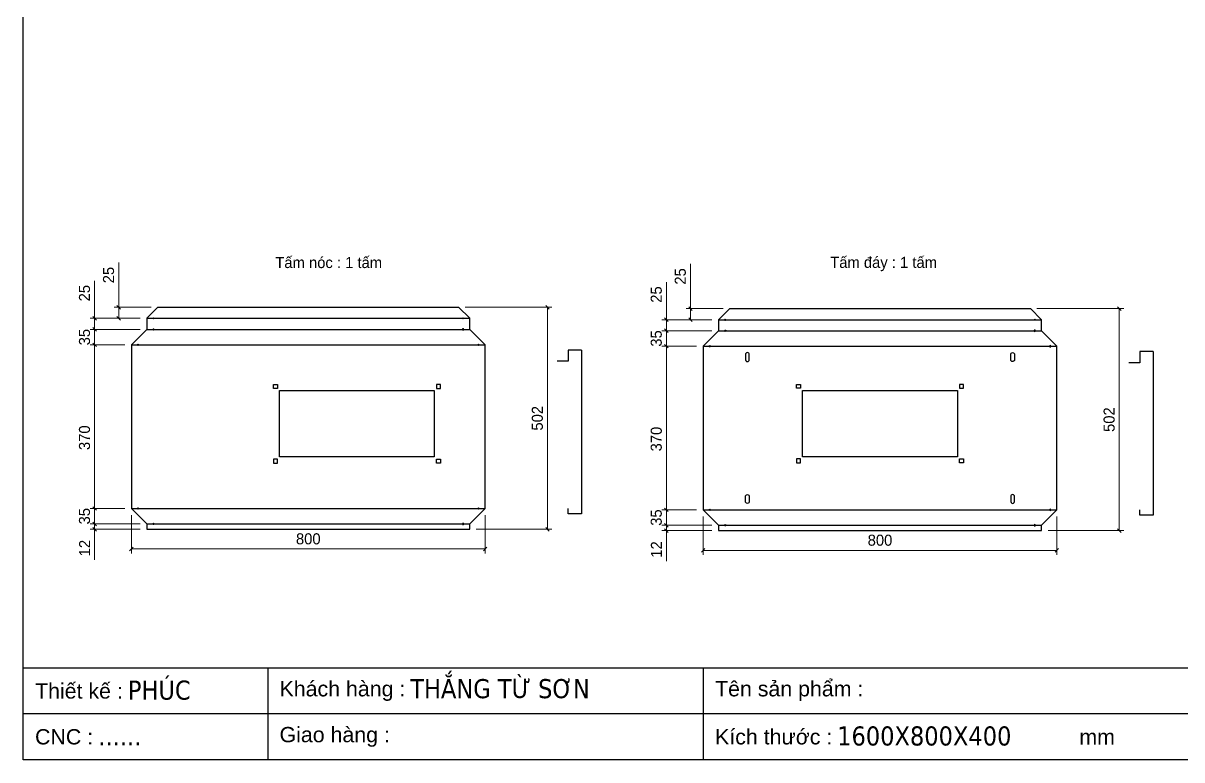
# Model space of a CAD drawing. Header units: millimetres. Extents: x 0 to 5132, y 0 to 3629.
# Drawn here: x 0 to 2620, y 0 to 1666 of the extents above; entities that cross this region are included whole.
import ezdxf
from ezdxf.enums import TextEntityAlignment as Align

# ---------------------------------------------------------------- set-up
doc = ezdxf.new("R2010")
doc.units = ezdxf.units.MM
doc.layers.add('CNC', color=7, linetype='Continuous')
doc.layers.add('DIM', color=253, linetype='Continuous')
doc.styles.add('Arial', font='arial.ttf')
doc.styles.add('Tahoma (Input Text)', font='tahoma.ttf')
doc.dimstyles.new('Dim-25', dxfattribs={"dimtxt": 25, "dimasz": 8, "dimexe": 10, "dimexo": 15, "dimgap": 10, "dimtad": 1, "dimdec": 0, "dimtxsty": 'Standard', "dimblk": 'OBLIQUE', "dimcen": 10, "dimclrd": 5, "dimclre": 5, "dimclrt": 3, "dimazin": 3, "dimtfac": 1, "dimtdec": 0, "dimtmove": 0, "dimatfit": 3, "dimldrblk": 'OBLIQUE', "dimlwd": 9, "dimlwe": 9})

# ---------------------------------------------------------------- blocks, each defined once
blk = doc.blocks.new('khungtenAsean2')
at = {"color": 7}
for p, q in [((2970, -1980), (0, -1980)), ((320, -1980), (320, -2100)), ((890, -1980), (890, -2100)), ((2020, -2040), (0, -2040))]:
    blk.add_line(p, q, dxfattribs=at)
blk.add_lwpolyline([(0, 0), (2970, 0), (2970, -2100), (0, -2100)], close=True, dxfattribs=at)
at = {"color": 2, "char_height": 20, "width": 917.634, "attachment_point": 4, "style": 'Arial'}
for s, insert in [('  Thiết kế :', (0, -2010)), ('  Khách hàng :', (320, -2010)), ('  Tên sản phẩm :', (890, -2010)), ('  CNC :', (0, -2070)), ('  Giao hàng :', (320, -2070)), ('  Kích thước :', (890, -2070)), ('mm', (1382.3, -2070))]:
    blk.add_mtext(s, dxfattribs=dict(at, insert=insert))
at = {"color": 1, "style": 'Tahoma (Input Text)', "flags": 8}
for tag, p in [('#01', (137.1, -2021.3)), ('#03', (506.6, -2019.3)), ('#05', (1106.6, -2021.3)), ('#07', (1834.7, -2021.3)), ('#09', (2146.7, -2021.3)), ('#02', (98.5, -2081.3)), ('#04', (486.1, -2081.3)), ('#06', (1065.3, -2081.3)), ('#08', (1817.4, -2081.3)), ('#10', (2146.7, -2081.3))]:
    blk.add_attdef(tag, p, '', height=25, dxfattribs=at)
blk.add_attdef('#11', text='', height=25, dxfattribs=at).set_placement((2915, -2067.3), align=Align.CENTER)
blk = doc.blocks.new('*D22')
at = {"color": 0, "linetype": 'ByBlock', "lineweight": -2}
for p, q in [((248.8, 480.8), (240.8, 472.8)), ((1040.8, 472.8), (1048.8, 480.8))]:
    blk.add_line(p, q, dxfattribs=at)
at = {"layer": 'Defpoints', "color": 0, "transparency": 16777216}
for p in [(244.8, 568.4), (1044.8, 568.4), (1044.8, 476.8)]:
    blk.add_point(p, dxfattribs=at)
at = {"layer": 'DIM', "color": 5, "lineweight": 9, "transparency": 16777216}
for p, q in [((244.8, 553.4), (244.8, 466.8)), ((1044.8, 553.4), (1044.8, 466.8)), ((244.8, 476.8), (1044.8, 476.8))]:
    blk.add_line(p, q, dxfattribs=at)
at = {"layer": 'DIM', "color": 3, "transparency": 16777216, "insert": (644.8, 499.6), "char_height": 25, "attachment_point": 5}
blk.add_mtext('800', dxfattribs=at)
blk = doc.blocks.new('_Oblique')
at = {"color": 0, "linetype": 'ByBlock', "lineweight": -2}
blk.add_line((-0.5, -0.5), (0.5, 0.5), dxfattribs=at)
blk = doc.blocks.new('*D23')
at = {"color": 0, "linetype": 'ByBlock', "lineweight": -2}
for p, q in [((165.6, 934.4), (157.6, 942.4)), ((157.6, 572.4), (165.6, 564.4))]:
    blk.add_line(p, q, dxfattribs=at)
at = {"layer": 'Defpoints', "color": 0, "transparency": 16777216}
for p in [(244.8, 938.4), (161.6, 568.4), (244.8, 568.4)]:
    blk.add_point(p, dxfattribs=at)
at = {"layer": 'DIM', "color": 5, "lineweight": 9, "transparency": 16777216}
for p, q in [((229.8, 938.4), (151.6, 938.4)), ((161.6, 938.4), (161.6, 568.4)), ((229.8, 568.4), (151.6, 568.4))]:
    blk.add_line(p, q, dxfattribs=at)
at = {"layer": 'DIM', "color": 3, "transparency": 16777216, "insert": (138.8, 728.4), "char_height": 25, "attachment_point": 5, "rotation": 90}
blk.add_mtext('370', dxfattribs=at)
blk = doc.blocks.new('*D24')
at = {"color": 0, "linetype": 'ByBlock', "lineweight": -2}
for p, q in [((165.6, 564.4), (157.6, 572.4)), ((157.6, 537.4), (165.6, 529.4))]:
    blk.add_line(p, q, dxfattribs=at)
at = {"layer": 'Defpoints', "color": 0, "transparency": 16777216}
for p in [(244.8, 568.4), (161.6, 533.4), (279.8, 533.4)]:
    blk.add_point(p, dxfattribs=at)
at = {"layer": 'DIM', "color": 5, "lineweight": 9, "transparency": 16777216}
for p, q in [((229.8, 568.4), (151.6, 568.4)), ((161.6, 568.4), (161.6, 533.4)), ((264.8, 533.4), (151.6, 533.4))]:
    blk.add_line(p, q, dxfattribs=at)
at = {"layer": 'DIM', "color": 3, "transparency": 16777216, "insert": (138.8, 550.9), "char_height": 25, "attachment_point": 5, "rotation": 90}
blk.add_mtext('35', dxfattribs=at)
blk = doc.blocks.new('*D25')
at = {"color": 0, "linetype": 'ByBlock', "lineweight": -2}
for p, q in [((157.6, 537.4), (165.6, 529.4)), ((165.6, 517.4), (157.6, 525.4))]:
    blk.add_line(p, q, dxfattribs=at)
at = {"layer": 'Defpoints', "color": 0, "transparency": 16777216}
for p in [(279.8, 533.4), (161.6, 521.4), (279.8, 521.4)]:
    blk.add_point(p, dxfattribs=at)
at = {"layer": 'DIM', "color": 5, "lineweight": 9, "transparency": 16777216}
for p, q in [((264.8, 533.4), (151.6, 533.4)), ((161.6, 533.4), (161.6, 541.4)), ((161.6, 533.4), (161.6, 521.4)), ((264.8, 521.4), (151.6, 521.4)), ((161.6, 521.4), (161.6, 452.2))]:
    blk.add_line(p, q, dxfattribs=at)
at = {"layer": 'DIM', "color": 3, "transparency": 16777216, "insert": (139, 478.8), "char_height": 25, "attachment_point": 5, "rotation": 90}
blk.add_mtext('12', dxfattribs=at)
blk = doc.blocks.new('*D26')
at = {"color": 0, "linetype": 'ByBlock', "lineweight": -2}
for p, q in [((1189.8, 1019.4), (1181.8, 1027.4)), ((1181.8, 525.4), (1189.8, 517.4))]:
    blk.add_line(p, q, dxfattribs=at)
at = {"layer": 'Defpoints', "color": 0, "transparency": 16777216}
for p in [(984.8, 1023.4), (1009.8, 521.4), (1185.8, 521.4)]:
    blk.add_point(p, dxfattribs=at)
at = {"layer": 'DIM', "color": 5, "lineweight": 9, "transparency": 16777216}
for p, q in [((999.8, 1023.4), (1195.8, 1023.4)), ((1185.8, 1023.4), (1185.8, 521.4)), ((1024.8, 521.4), (1195.8, 521.4))]:
    blk.add_line(p, q, dxfattribs=at)
at = {"layer": 'DIM', "color": 3, "transparency": 16777216, "insert": (1163, 772.4), "char_height": 25, "attachment_point": 5, "rotation": 90}
blk.add_mtext('502', dxfattribs=at)
blk = doc.blocks.new('*D27')
at = {"color": 0, "linetype": 'ByBlock', "lineweight": -2}
for p, q in [((165.6, 969.4), (157.6, 977.4)), ((157.6, 942.4), (165.6, 934.4))]:
    blk.add_line(p, q, dxfattribs=at)
at = {"layer": 'Defpoints', "color": 0, "transparency": 16777216}
for p in [(161.6, 973.4), (279.8, 973.4), (244.8, 938.4)]:
    blk.add_point(p, dxfattribs=at)
at = {"layer": 'DIM', "color": 5, "lineweight": 9, "transparency": 16777216}
for p, q in [((264.8, 973.4), (151.6, 973.4)), ((161.6, 938.4), (161.6, 973.4)), ((229.8, 938.4), (151.6, 938.4))]:
    blk.add_line(p, q, dxfattribs=at)
at = {"layer": 'DIM', "color": 3, "transparency": 16777216, "insert": (138.8, 955.9), "char_height": 25, "attachment_point": 5, "rotation": 90}
blk.add_mtext('35', dxfattribs=at)
blk = doc.blocks.new('*D28')
at = {"color": 0, "linetype": 'ByBlock', "lineweight": -2}
for p, q in [((165.6, 994.4), (157.6, 1002.4)), ((157.6, 977.4), (165.6, 969.4))]:
    blk.add_line(p, q, dxfattribs=at)
at = {"layer": 'Defpoints', "color": 0, "transparency": 16777216}
for p in [(161.6, 998.4), (279.8, 998.4), (279.8, 973.4)]:
    blk.add_point(p, dxfattribs=at)
at = {"layer": 'DIM', "color": 5, "lineweight": 9, "transparency": 16777216}
for p, q in [((161.6, 998.4), (161.6, 1083.5)), ((264.8, 998.4), (151.6, 998.4)), ((161.6, 973.4), (161.6, 998.4)), ((264.8, 973.4), (151.6, 973.4))]:
    blk.add_line(p, q, dxfattribs=at)
at = {"layer": 'DIM', "color": 3, "transparency": 16777216, "insert": (138.8, 1055.3), "char_height": 25, "attachment_point": 5, "rotation": 90}
blk.add_mtext('25', dxfattribs=at)
blk = doc.blocks.new('*D29')
at = {"color": 0, "linetype": 'ByBlock', "lineweight": -2}
for p, q in [((220, 1019.4), (212, 1027.4)), ((212, 1002.4), (220, 994.4))]:
    blk.add_line(p, q, dxfattribs=at)
at = {"layer": 'Defpoints', "color": 0, "transparency": 16777216}
for p in [(216, 1023.4), (304.8, 1023.4), (279.8, 998.4)]:
    blk.add_point(p, dxfattribs=at)
at = {"layer": 'DIM', "color": 5, "lineweight": 9, "transparency": 16777216}
for p, q in [((216, 1023.4), (216, 1124.4)), ((289.8, 1023.4), (206, 1023.4)), ((216, 998.4), (216, 1023.4)), ((264.8, 998.4), (206, 998.4))]:
    blk.add_line(p, q, dxfattribs=at)
at = {"layer": 'DIM', "color": 3, "transparency": 16777216, "insert": (193.2, 1096.2), "char_height": 25, "attachment_point": 5, "rotation": 90}
blk.add_mtext('25', dxfattribs=at)
blk = doc.blocks.new('f3daunguoc')
at = {"layer": 'CNC', "color": 2, "lineweight": -3}
blk.add_circle((0, 0), 1.5, dxfattribs=at)
blk = doc.blocks.new('f2dauxuoi')
at = {"layer": 'CNC', "color": 2, "lineweight": -3}
blk.add_circle((0, 0), 1, dxfattribs=at)
blk = doc.blocks.new('*D30')
at = {"color": 0, "linetype": 'ByBlock', "lineweight": -2}
for p, q in [((1541.8, 477.7), (1533.8, 469.7)), ((2333.8, 469.7), (2341.8, 477.7))]:
    blk.add_line(p, q, dxfattribs=at)
at = {"layer": 'Defpoints', "color": 0, "transparency": 16777216}
for p in [(1537.8, 565.3), (2337.8, 565.3), (2337.8, 473.7)]:
    blk.add_point(p, dxfattribs=at)
at = {"layer": 'DIM', "color": 5, "lineweight": 9, "transparency": 16777216}
for p, q in [((1537.8, 550.3), (1537.8, 463.7)), ((2337.8, 550.3), (2337.8, 463.7)), ((1537.8, 473.7), (2337.8, 473.7))]:
    blk.add_line(p, q, dxfattribs=at)
at = {"layer": 'DIM', "color": 3, "transparency": 16777216, "insert": (1937.8, 496.5), "char_height": 25, "attachment_point": 5}
blk.add_mtext('800', dxfattribs=at)
blk = doc.blocks.new('*D31')
at = {"color": 0, "linetype": 'ByBlock', "lineweight": -2}
for p, q in [((1458.7, 931.3), (1450.7, 939.3)), ((1450.7, 569.3), (1458.7, 561.3))]:
    blk.add_line(p, q, dxfattribs=at)
at = {"layer": 'Defpoints', "color": 0, "transparency": 16777216}
for p in [(1537.8, 935.3), (1454.7, 565.3), (1537.8, 565.3)]:
    blk.add_point(p, dxfattribs=at)
at = {"layer": 'DIM', "color": 5, "lineweight": 9, "transparency": 16777216}
for p, q in [((1522.8, 935.3), (1444.7, 935.3)), ((1454.7, 935.3), (1454.7, 565.3)), ((1522.8, 565.3), (1444.7, 565.3))]:
    blk.add_line(p, q, dxfattribs=at)
at = {"layer": 'DIM', "color": 3, "transparency": 16777216, "insert": (1431.9, 725.3), "char_height": 25, "attachment_point": 5, "rotation": 90}
blk.add_mtext('370', dxfattribs=at)
blk = doc.blocks.new('*D32')
at = {"color": 0, "linetype": 'ByBlock', "lineweight": -2}
for p, q in [((1458.7, 561.3), (1450.7, 569.3)), ((1450.7, 534.3), (1458.7, 526.3))]:
    blk.add_line(p, q, dxfattribs=at)
at = {"layer": 'Defpoints', "color": 0, "transparency": 16777216}
for p in [(1537.8, 565.3), (1454.7, 530.3), (1572.8, 530.3)]:
    blk.add_point(p, dxfattribs=at)
at = {"layer": 'DIM', "color": 5, "lineweight": 9, "transparency": 16777216}
for p, q in [((1522.8, 565.3), (1444.7, 565.3)), ((1454.7, 565.3), (1454.7, 530.3)), ((1557.8, 530.3), (1444.7, 530.3))]:
    blk.add_line(p, q, dxfattribs=at)
at = {"layer": 'DIM', "color": 3, "transparency": 16777216, "insert": (1431.9, 547.8), "char_height": 25, "attachment_point": 5, "rotation": 90}
blk.add_mtext('35', dxfattribs=at)
blk = doc.blocks.new('*D33')
at = {"color": 0, "linetype": 'ByBlock', "lineweight": -2}
for p, q in [((1450.7, 534.3), (1458.7, 526.3)), ((1458.7, 514.3), (1450.7, 522.3))]:
    blk.add_line(p, q, dxfattribs=at)
at = {"layer": 'Defpoints', "color": 0, "transparency": 16777216}
for p in [(1572.8, 530.3), (1454.7, 518.3), (1572.8, 518.3)]:
    blk.add_point(p, dxfattribs=at)
at = {"layer": 'DIM', "color": 5, "lineweight": 9, "transparency": 16777216}
for p, q in [((1557.8, 530.3), (1444.7, 530.3)), ((1454.7, 530.3), (1454.7, 538.3)), ((1454.7, 530.3), (1454.7, 518.3)), ((1557.8, 518.3), (1444.7, 518.3)), ((1454.7, 518.3), (1454.7, 449.1))]:
    blk.add_line(p, q, dxfattribs=at)
at = {"layer": 'DIM', "color": 3, "transparency": 16777216, "insert": (1432.1, 475.7), "char_height": 25, "attachment_point": 5, "rotation": 90}
blk.add_mtext('12', dxfattribs=at)
blk = doc.blocks.new('*D34')
at = {"color": 0, "linetype": 'ByBlock', "lineweight": -2}
for p, q in [((2482.9, 1016.3), (2474.9, 1024.3)), ((2474.9, 522.3), (2482.9, 514.3))]:
    blk.add_line(p, q, dxfattribs=at)
at = {"layer": 'Defpoints', "color": 0, "transparency": 16777216}
for p in [(2277.8, 1020.3), (2302.8, 518.3), (2478.9, 518.3)]:
    blk.add_point(p, dxfattribs=at)
at = {"layer": 'DIM', "color": 5, "lineweight": 9, "transparency": 16777216}
for p, q in [((2292.8, 1020.3), (2488.9, 1020.3)), ((2478.9, 1020.3), (2478.9, 518.3)), ((2317.8, 518.3), (2488.9, 518.3))]:
    blk.add_line(p, q, dxfattribs=at)
at = {"layer": 'DIM', "color": 3, "transparency": 16777216, "insert": (2456.1, 769.3), "char_height": 25, "attachment_point": 5, "rotation": 90}
blk.add_mtext('502', dxfattribs=at)
blk = doc.blocks.new('*D35')
at = {"color": 0, "linetype": 'ByBlock', "lineweight": -2}
for p, q in [((1458.7, 966.3), (1450.7, 974.3)), ((1450.7, 939.3), (1458.7, 931.3))]:
    blk.add_line(p, q, dxfattribs=at)
at = {"layer": 'Defpoints', "color": 0, "transparency": 16777216}
for p in [(1454.7, 970.3), (1572.8, 970.3), (1537.8, 935.3)]:
    blk.add_point(p, dxfattribs=at)
at = {"layer": 'DIM', "color": 5, "lineweight": 9, "transparency": 16777216}
for p, q in [((1557.8, 970.3), (1444.7, 970.3)), ((1454.7, 935.3), (1454.7, 970.3)), ((1522.8, 935.3), (1444.7, 935.3))]:
    blk.add_line(p, q, dxfattribs=at)
at = {"layer": 'DIM', "color": 3, "transparency": 16777216, "insert": (1431.9, 952.8), "char_height": 25, "attachment_point": 5, "rotation": 90}
blk.add_mtext('35', dxfattribs=at)
blk = doc.blocks.new('*D36')
at = {"color": 0, "linetype": 'ByBlock', "lineweight": -2}
for p, q in [((1458.7, 991.3), (1450.7, 999.3)), ((1450.7, 974.3), (1458.7, 966.3))]:
    blk.add_line(p, q, dxfattribs=at)
at = {"layer": 'Defpoints', "color": 0, "transparency": 16777216}
for p in [(1454.7, 995.3), (1572.8, 995.3), (1572.8, 970.3)]:
    blk.add_point(p, dxfattribs=at)
at = {"layer": 'DIM', "color": 5, "lineweight": 9, "transparency": 16777216}
for p, q in [((1454.7, 995.3), (1454.7, 1080.4)), ((1557.8, 995.3), (1444.7, 995.3)), ((1557.8, 970.3), (1444.7, 970.3)), ((1454.7, 970.3), (1454.7, 995.3))]:
    blk.add_line(p, q, dxfattribs=at)
at = {"layer": 'DIM', "color": 3, "transparency": 16777216, "insert": (1431.9, 1052.2), "char_height": 25, "attachment_point": 5, "rotation": 90}
blk.add_mtext('25', dxfattribs=at)
blk = doc.blocks.new('*D37')
at = {"color": 0, "linetype": 'ByBlock', "lineweight": -2}
for p, q in [((1513.1, 1016.3), (1505.1, 1024.3)), ((1505.1, 999.3), (1513.1, 991.3))]:
    blk.add_line(p, q, dxfattribs=at)
at = {"layer": 'Defpoints', "color": 0, "transparency": 16777216}
for p in [(1509.1, 1020.3), (1597.8, 1020.3), (1572.8, 995.3)]:
    blk.add_point(p, dxfattribs=at)
at = {"layer": 'DIM', "color": 5, "lineweight": 9, "transparency": 16777216}
for p, q in [((1509.1, 1020.3), (1509.1, 1121.3)), ((1582.8, 1020.3), (1499.1, 1020.3)), ((1509.1, 995.3), (1509.1, 1020.3)), ((1557.8, 995.3), (1499.1, 995.3))]:
    blk.add_line(p, q, dxfattribs=at)
at = {"layer": 'DIM', "color": 3, "transparency": 16777216, "insert": (1486.3, 1093.1), "char_height": 25, "attachment_point": 5, "rotation": 90}
blk.add_mtext('25', dxfattribs=at)
blk = doc.blocks.new('ovan8.5x20')
at = {"layer": 'CNC', "color": 2, "lineweight": -3}
for p, q in [((5.7, 4.2), (-5.8, 4.2)), ((-5.8, -4.2), (5.7, -4.2))]:
    blk.add_line(p, q, dxfattribs=at)
for centre, start, end in [((-5.8, 0), 90, 270), ((5.7, 0), 270, 90)]:
    blk.add_arc(centre, 4.25, start, end, dxfattribs=at)

msp = doc.modelspace()

# ---------------------------------------------------------------- linework, layer by layer
at = {"color": 7}
for p, q in [((279.8, 998.4), (304.8, 1023.4)), ((304.8, 1023.4), (984.8, 1023.4)), ((1009.8, 998.4), (984.8, 1023.4)), ((279.8, 998.4), (1009.8, 998.4)), ((1572.8, 995.3), (1597.8, 1020.3)), ((1597.8, 1020.3), (2277.8, 1020.3)), ((2302.8, 995.3), (2277.8, 1020.3)), ((279.8, 973.4), (244.8, 938.4)), ((279.8, 973.4), (1009.8, 973.4)), ((1009.8, 973.4), (1044.8, 938.4)), ((1572.8, 970.3), (1537.8, 935.3)), ((1572.8, 995.3), (2302.8, 995.3)), ((1572.8, 970.3), (2302.8, 970.3)), ((2302.8, 970.3), (2337.8, 935.3)), ((244.8, 938.4), (1044.8, 938.4)), ((1262.6, 926.2), (1232.6, 926.2)), ((1232.6, 926.2), (1232.6, 901.2)), ((1262.6, 926.2), (1262.6, 556.2)), ((1537.8, 935.3), (2337.8, 935.3)), ((2555.6, 923.1), (2525.6, 923.1)), ((2525.6, 923.1), (2525.6, 898.1)), ((2555.6, 923.1), (2555.6, 553.1)), ((1232.6, 901.2), (1207.6, 901.2)), ((2525.6, 898.1), (2500.6, 898.1)), ((244.8, 568.4), (1044.8, 568.4)), ((244.8, 568.4), (279.8, 533.4)), ((1044.8, 568.4), (1009.8, 533.4)), ((1232.6, 556.2), (1232.6, 568.2)), ((1262.6, 556.2), (1232.6, 556.2)), ((1537.8, 565.3), (2337.8, 565.3)), ((1537.8, 565.3), (1572.8, 530.3)), ((2337.8, 565.3), (2302.8, 530.3)), ((2525.6, 553.1), (2525.6, 565.1)), ((2555.6, 553.1), (2525.6, 553.1)), ((279.8, 533.4), (1009.8, 533.4)), ((1572.8, 530.3), (2302.8, 530.3))]:
    msp.add_line(p, q, dxfattribs=at)
for points in [[(279.8, 998.4), (279.8, 973.4)], [(1009.8, 973.4), (1009.8, 998.4)], [(1572.8, 995.3), (1572.8, 970.3)], [(2302.8, 970.3), (2302.8, 995.3)], [(244.8, 938.4), (244.8, 568.4)], [(1044.8, 568.4), (1044.8, 938.4)], [(1537.8, 935.3), (1537.8, 565.3)], [(2337.8, 565.3), (2337.8, 935.3)], [(279.8, 533.4), (279.8, 521.4), (1009.8, 521.4), (1009.8, 533.4)], [(1572.8, 530.3), (1572.8, 518.3), (2302.8, 518.3), (2302.8, 530.3)]]:
    msp.add_lwpolyline(points, dxfattribs=at)
at = {"color": 2}
for points in [[(575, 839.7), (566, 839.7), (566, 848.7), (575, 848.7)], [(934.5, 839.7), (943.5, 839.7), (943.5, 848.7), (934.5, 848.7)], [(1758.1, 840.1), (1749.1, 840.1), (1749.1, 849.1), (1758.1, 849.1)], [(2117.6, 840.1), (2126.6, 840.1), (2126.6, 849.1), (2117.6, 849.1)], [(579.8, 834.9), (929.8, 834.9), (929.8, 684.9), (579.8, 684.9)], [(1762.8, 835.3), (2112.8, 835.3), (2112.8, 685.3), (1762.8, 685.3)], [(575, 680.2), (566, 680.2), (566, 671.2), (575, 671.2)], [(934.5, 680.2), (943.5, 680.2), (943.5, 671.2), (934.5, 671.2)], [(1758.1, 680.6), (1749.1, 680.6), (1749.1, 671.6), (1758.1, 671.6)], [(2117.6, 680.6), (2126.6, 680.6), (2126.6, 671.6), (2117.6, 671.6)]]:
    msp.add_lwpolyline(points, close=True, dxfattribs=at)

# ---------------------------------------------------------------- block references
ref = msp.add_blockref('khungtenAsean2', (0, 3628.8), dxfattribs=dict(xscale=1.728000000002793, yscale=1.728000000002793, zscale=1.728000000002793))
ref.add_attrib('#06', '1600X800X400', (1840.9, 32.4), dxfattribs={"color": 1, "height": 43.2, "style": 'Tahoma (Input Text)'})
ref.add_attrib('#03', 'THẮNG TỪ SƠN', (875.4, 139.4), dxfattribs={"color": 1, "height": 43.2, "style": 'Tahoma (Input Text)'})
ref.add_attrib('#02', '......', (170.1, 32.4), dxfattribs={"color": 1, "height": 43.2, "style": 'Tahoma (Input Text)'})
ref.add_attrib('#01', 'PHÚC', (236.8, 136), dxfattribs={"color": 1, "height": 43.2, "style": 'Tahoma (Input Text)'})
at = {"lineweight": -3, "xscale": -1, "rotation": 90}
for name, p in [('f2dauxuoi', (294.8, 998.4)), ('f2dauxuoi', (1587.8, 995.3)), ('f3daunguoc', (994.8, 973.4)), ('f3daunguoc', (2287.8, 970.3)), ('f3daunguoc', (1029.8, 938.4)), ('f3daunguoc', (2322.8, 935.3)), ('f3daunguoc', (1029.8, 568.4)), ('f3daunguoc', (2322.8, 565.3)), ('f3daunguoc', (994.8, 533.4)), ('f3daunguoc', (2287.8, 530.3))]:
    msp.add_blockref(name, p, dxfattribs=at)
at = {"lineweight": -3, "rotation": 270}
for name, p in [('f2dauxuoi', (994.8, 998.4)), ('f2dauxuoi', (2287.8, 995.3)), ('f3daunguoc', (294.8, 973.4)), ('f3daunguoc', (1587.8, 970.3)), ('f3daunguoc', (259.8, 938.4)), ('f3daunguoc', (1552.8, 935.3)), ('f3daunguoc', (259.8, 568.4)), ('f3daunguoc', (1552.8, 565.3)), ('f3daunguoc', (294.8, 533.4)), ('f3daunguoc', (1587.8, 530.3))]:
    msp.add_blockref(name, p, dxfattribs=at)
at = {"layer": 'CNC', "lineweight": -3}
for p, rotation in [((1637.8, 910.8), 90), ((2237.8, 589.8), 270)]:
    msp.add_blockref('ovan8.5x20', p, dxfattribs=dict(at, rotation=rotation))
at = {"layer": 'CNC', "lineweight": -3, "xscale": -1}
for p, rotation in [((2237.8, 910.8), 270), ((1637.8, 589.8), 90)]:
    msp.add_blockref('ovan8.5x20', p, dxfattribs=dict(at, rotation=rotation))

# ---------------------------------------------------------------- texts
at = {"color": 2, "char_height": 25, "width": 785, "attachment_point": 5}
for s, insert in [('Tấm nóc : 1 tấm', (691, 1124.4)), ('Tấm đáy : 1 tấm', (1945.9, 1121.2))]:
    msp.add_mtext(s, dxfattribs=dict(at, insert=insert))

# ---------------------------------------------------------------- dimensions: what is measured, and where the dimension line sits
at = {"layer": 'DIM', "color": 7}
for base, p1, p2, picture, middle in [((216, 1023.4), (279.8, 998.4), (304.8, 1023.4), '*D29', (216, 1096.2)), ((1509.1, 1020.3), (1572.8, 995.3), (1597.8, 1020.3), '*D37', (1509.1, 1093.1)), ((161.6, 998.4), (279.8, 973.4), (279.8, 998.4), '*D28', (161.6, 1055.3)), ((1454.7, 995.3), (1572.8, 970.3), (1572.8, 995.3), '*D36', (1454.7, 1052.2)), ((161.6, 973.4), (244.8, 938.4), (279.8, 973.4), '*D27', (161.6, 955.9)), ((1454.7, 970.3), (1537.8, 935.3), (1572.8, 970.3), '*D35', (1454.7, 952.8)), ((161.6, 568.4), (244.8, 938.4), (244.8, 568.4), '*D23', (161.6, 728.4)), ((1454.7, 565.3), (1537.8, 935.3), (1537.8, 565.3), '*D31', (1454.7, 725.3)), ((161.6, 533.4), (244.8, 568.4), (279.8, 533.4), '*D24', (161.6, 550.9)), ((1454.7, 530.3), (1537.8, 565.3), (1572.8, 530.3), '*D32', (1454.7, 547.8))]:
    dim = msp.add_linear_dim(base=base, p1=p1, p2=p2, angle=270, dimstyle='Dim-25', dxfattribs=at)
    dim.commit()
    dim.dimension.update_dxf_attribs({"geometry": picture, "text_midpoint": middle, "dimtype": 160})
for base, p1, p2, angle, picture, middle in [((1185.8, 521.4), (984.8, 1023.4), (1009.8, 521.4), 270, '*D26', (1163, 772.4)), ((2478.9, 518.3), (2277.8, 1020.3), (2302.8, 518.3), 270, '*D34', (2456.1, 769.3)), ((1044.8, 476.8), (244.8, 568.4), (1044.8, 568.4), 180, '*D22', (644.8, 499.6)), ((2337.8, 473.7), (1537.8, 565.3), (2337.8, 565.3), 180, '*D30', (1937.8, 496.5)), ((161.6, 521.4), (279.8, 533.4), (279.8, 521.4), 270, '*D25', (139, 478.8)), ((1454.7, 518.3), (1572.8, 530.3), (1572.8, 518.3), 270, '*D33', (1432.1, 475.7))]:
    dim = msp.add_linear_dim(base=base, p1=p1, p2=p2, angle=angle, dimstyle='Dim-25', dxfattribs=at)
    dim.commit()
    dim.dimension.update_dxf_attribs({"geometry": picture, "text_midpoint": middle})

doc.saveas('drawing.dxf')
